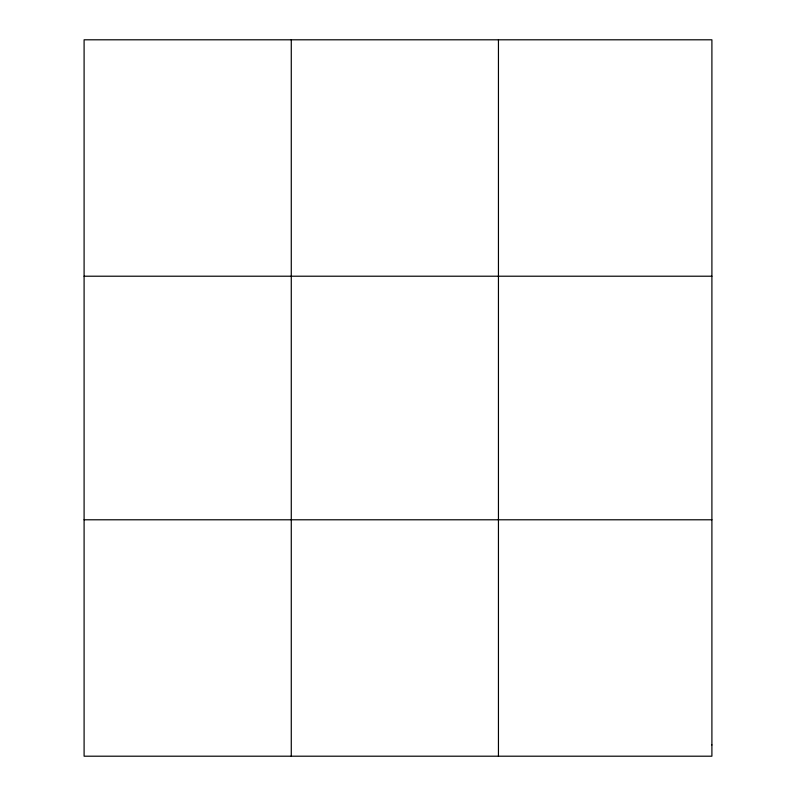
<?xml version="1.0" encoding="UTF-8"?>
<svg xmlns="http://www.w3.org/2000/svg" width="796" height="796" viewBox="0 0 796 796"><rect width="100%" height="100%" fill="white"/><g stroke="black" fill="none" stroke-linecap="round" stroke-linejoin="round"><path stroke-width="1.19" d="M84.097 276.212L711.903 276.212M84.097 519.788L711.903 519.788M498.445 39.8L498.445 756.2M291.276 39.8L291.276 756.2M711.903 744.947L711.903 756.2L84.097 756.2L84.097 39.8L711.903 39.8L711.903 744.947"/></g></svg>
